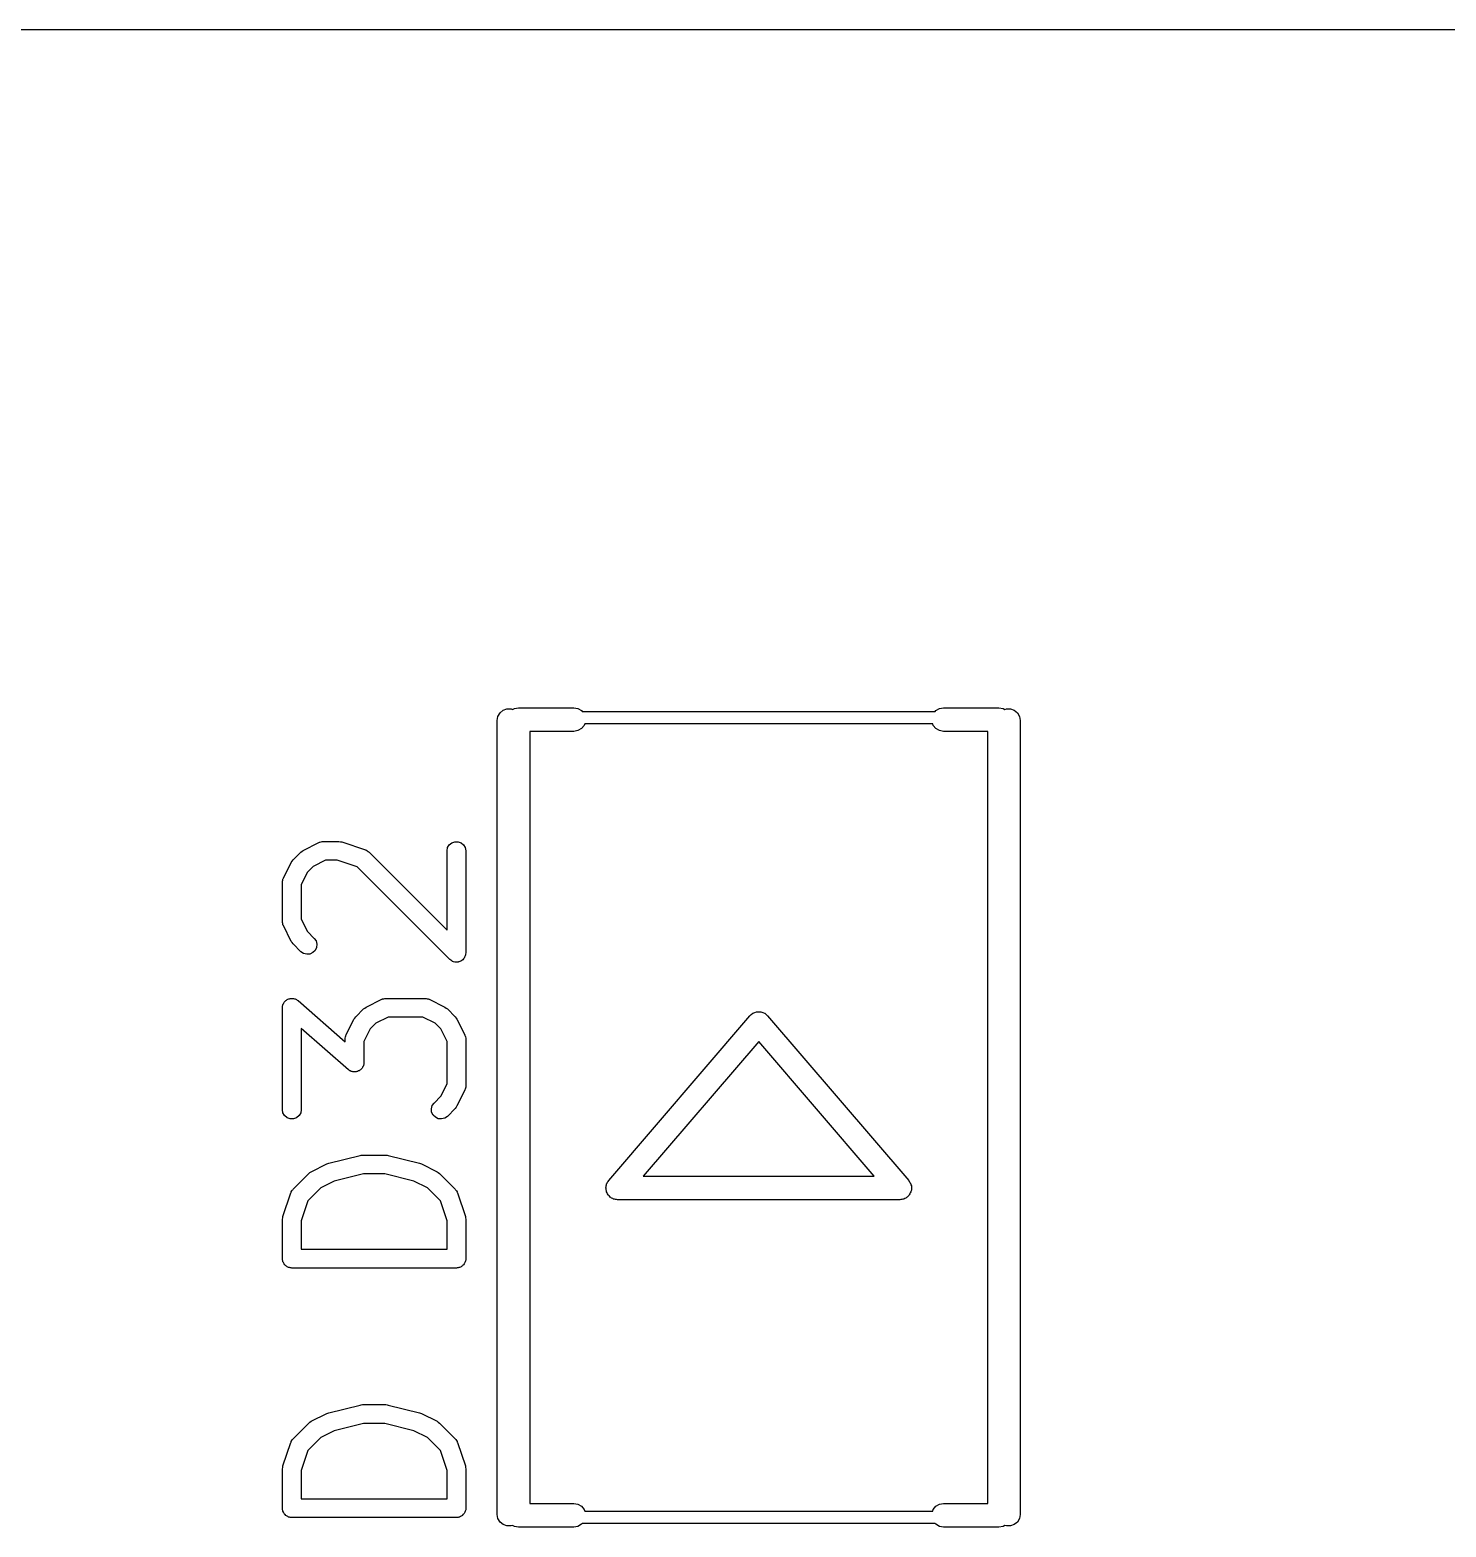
# Model space of a CAD drawing. Extents: x 0 to 102, y -163 to 0.
# Drawn here: x 75.06 to 82.71, y -158.21 to -150.13 of the extents above; entities that cross this region are included whole.
import ezdxf

# ---------------------------------------------------------------- set-up
doc = ezdxf.new("R2010")
doc.units = 0
doc.header["$MEASUREMENT"] = 0
doc.layers.add('BLACK', color=7, linetype='CONTINUOUS')

msp = doc.modelspace()

# ---------------------------------------------------------------- linework, layer by layer
at = {"layer": 'Black'}
for p, q in [((85.9474, -150.127), (75, -150.127)), ((77.5878, -153.856), (77.5916, -153.835)), ((77.5878, -158.144), (77.5878, -153.856)), ((77.5916, -153.835), (77.6026, -153.815)), ((77.6026, -153.815), (77.6195, -153.801)), ((77.6195, -153.801), (77.6402, -153.794)), ((77.6402, -153.794), (77.6623, -153.794)), ((77.6623, -153.794), (77.671, -153.797)), ((77.671, -153.797), (77.6803, -153.791)), ((77.6803, -153.791), (77.7021, -153.788)), ((77.7021, -153.788), (78.0018, -153.788)), ((78.0018, -153.788), (78.0235, -153.791)), ((78.0235, -153.791), (78.0426, -153.803)), ((78.0426, -153.803), (78.0472, -153.808)), ((78.0472, -153.808), (79.9528, -153.808)), ((79.9528, -153.808), (79.9574, -153.803)), ((79.9574, -153.803), (79.9765, -153.791)), ((79.9765, -153.791), (79.9982, -153.788)), ((79.9982, -153.788), (80.2979, -153.788)), ((80.2979, -153.788), (80.3197, -153.791)), ((80.3197, -153.791), (80.329, -153.797)), ((80.329, -153.797), (80.3377, -153.794)), ((80.3377, -153.794), (80.3598, -153.794)), ((80.3598, -153.794), (80.3805, -153.801)), ((80.3805, -153.801), (80.3974, -153.815)), ((80.3974, -153.815), (80.4084, -153.835)), ((80.4084, -153.835), (80.4122, -153.856)), ((80.4122, -153.856), (80.4122, -158.144)), ((78.0018, -153.915), (77.763, -153.915)), ((77.763, -153.915), (77.763, -158.085)), ((78.0235, -153.911), (78.0018, -153.915)), ((78.0426, -153.9), (78.0235, -153.911)), ((78.0568, -153.883), (78.0426, -153.9)), ((78.06, -153.874), (78.0568, -153.883)), ((79.94, -153.874), (78.06, -153.874)), ((79.9432, -153.883), (79.94, -153.874)), ((79.9574, -153.9), (79.9432, -153.883)), ((79.9765, -153.911), (79.9574, -153.9)), ((79.9982, -153.915), (79.9765, -153.911)), ((80.237, -153.915), (79.9982, -153.915)), ((80.237, -158.085), (80.237, -153.915)), ((76.4846, -154.609), (76.5269, -154.567)), ((76.5269, -154.567), (76.5336, -154.562)), ((76.5336, -154.562), (76.5401, -154.558)), ((76.5401, -154.558), (76.6248, -154.515)), ((76.6248, -154.515), (76.6276, -154.514)), ((76.6276, -154.514), (76.6301, -154.513)), ((76.6301, -154.513), (76.636, -154.512)), ((76.636, -154.512), (76.6417, -154.51)), ((76.6417, -154.51), (76.6446, -154.51)), ((76.6446, -154.51), (76.6475, -154.51)), ((76.6475, -154.51), (76.7322, -154.51)), ((76.7322, -154.51), (76.7402, -154.511)), ((76.7402, -154.511), (76.7482, -154.512)), ((76.7482, -154.512), (76.8752, -154.555)), ((76.8752, -154.555), (76.8778, -154.556)), ((76.8778, -154.556), (76.8806, -154.557)), ((76.8806, -154.557), (76.8855, -154.56)), ((76.8855, -154.56), (76.8907, -154.563)), ((76.8907, -154.563), (76.8927, -154.565)), ((76.8927, -154.565), (76.8951, -154.567)), ((76.8951, -154.567), (77.3164, -154.988)), ((77.3164, -154.561), (77.3194, -154.543)), ((77.3164, -154.988), (77.3164, -154.561)), ((77.3194, -154.543), (77.3283, -154.528)), ((77.3283, -154.528), (77.3418, -154.517)), ((77.3418, -154.517), (77.3583, -154.511)), ((77.3583, -154.511), (77.376, -154.511)), ((77.376, -154.511), (77.3926, -154.517)), ((77.3926, -154.517), (77.4061, -154.528)), ((77.4061, -154.528), (77.4149, -154.543)), ((77.4149, -154.543), (77.418, -154.561)), ((77.418, -154.561), (77.418, -155.111)), ((76.4327, -154.707), (76.4751, -154.623)), ((76.4751, -154.623), (76.4799, -154.616)), ((76.4799, -154.616), (76.4846, -154.609)), ((76.5929, -154.645), (76.5623, -154.675)), ((76.6595, -154.611), (76.5929, -154.645)), ((76.7239, -154.611), (76.6595, -154.611)), ((76.8317, -154.647), (76.7239, -154.611)), ((77.3312, -155.147), (76.8317, -154.647)), ((76.4274, -154.73), (76.4279, -154.727)), ((76.4274, -154.942), (76.4274, -154.73)), ((76.4277, -154.724), (76.4294, -154.718)), ((76.4279, -154.727), (76.4277, -154.724)), ((76.4294, -154.718), (76.4304, -154.713)), ((76.4304, -154.713), (76.4319, -154.71)), ((76.4319, -154.71), (76.4327, -154.707)), ((76.5623, -154.675), (76.529, -154.742)), ((76.529, -154.742), (76.529, -154.93)), ((76.4279, -154.945), (76.4274, -154.942)), ((76.4277, -154.947), (76.4279, -154.945)), ((76.4294, -154.953), (76.4277, -154.947)), ((76.4304, -154.959), (76.4294, -154.953)), ((76.4319, -154.962), (76.4304, -154.959)), ((76.4327, -154.964), (76.4319, -154.962)), ((76.4751, -155.049), (76.4327, -154.964)), ((76.529, -154.93), (76.5623, -154.996)), ((76.4799, -155.056), (76.4751, -155.049)), ((76.4846, -155.062), (76.4799, -155.056)), ((76.5269, -155.105), (76.4846, -155.062)), ((76.5623, -154.996), (76.5988, -155.033)), ((76.5988, -155.033), (76.6089, -155.047)), ((76.6089, -155.047), (76.6134, -155.064)), ((76.6134, -155.064), (76.6119, -155.082)), ((76.5414, -155.115), (76.5269, -155.105)), ((76.5584, -155.119), (76.5414, -155.115)), ((76.576, -155.118), (76.5584, -155.119)), ((76.592, -155.11), (76.576, -155.118)), ((76.6044, -155.098), (76.592, -155.11)), ((76.6119, -155.082), (76.6044, -155.098)), ((77.3367, -155.151), (77.3312, -155.147)), ((77.3418, -155.155), (77.3367, -155.151)), ((77.401, -155.148), (77.3963, -155.153)), ((77.4061, -155.144), (77.401, -155.148)), ((77.4072, -155.142), (77.4061, -155.144)), ((77.4088, -155.14), (77.4072, -155.142)), ((77.4116, -155.134), (77.4088, -155.14)), ((77.4149, -155.128), (77.4116, -155.134)), ((77.4153, -155.126), (77.4149, -155.128)), ((77.4162, -155.124), (77.4153, -155.126)), ((77.4168, -155.118), (77.4162, -155.124)), ((77.418, -155.111), (77.4168, -155.118)), ((77.3439, -155.156), (77.3418, -155.155)), ((77.3457, -155.157), (77.3439, -155.156)), ((77.3521, -155.159), (77.3457, -155.157)), ((77.3583, -155.161), (77.3521, -155.159)), ((77.3606, -155.161), (77.3583, -155.161)), ((77.3627, -155.162), (77.3606, -155.161)), ((77.3694, -155.161), (77.3627, -155.162)), ((77.376, -155.161), (77.3694, -155.161)), ((77.3781, -155.16), (77.376, -155.161)), ((77.3803, -155.16), (77.3781, -155.16)), ((77.3863, -155.157), (77.3803, -155.16)), ((77.3926, -155.155), (77.3863, -155.157)), ((77.3943, -155.154), (77.3926, -155.155)), ((77.3963, -155.153), (77.3943, -155.154)), ((76.4297, -155.394), (76.4304, -155.39)), ((76.4304, -155.39), (76.4329, -155.386)), ((76.4329, -155.386), (76.4347, -155.381)), ((76.4347, -155.381), (76.4373, -155.378)), ((76.4373, -155.378), (76.4393, -155.375)), ((76.4393, -155.375), (76.4431, -155.371)), ((76.4431, -155.371), (76.4463, -155.368)), ((76.4463, -155.368), (76.4498, -155.366)), ((76.4498, -155.366), (76.4528, -155.363)), ((76.4528, -155.363), (76.4574, -155.362)), ((76.4574, -155.362), (76.4618, -155.359)), ((76.4618, -155.359), (76.4657, -155.359)), ((76.4657, -155.359), (76.4693, -155.357)), ((76.4693, -155.357), (76.4743, -155.357)), ((76.4743, -155.357), (76.4792, -155.357)), ((76.4792, -155.357), (76.4831, -155.357)), ((76.4831, -155.357), (76.487, -155.357)), ((76.487, -155.357), (76.4917, -155.359)), ((76.4917, -155.359), (76.4965, -155.36)), ((76.4965, -155.36), (76.4999, -155.362)), ((76.4999, -155.362), (76.5036, -155.363)), ((76.5036, -155.363), (76.5074, -155.367)), ((76.5074, -155.367), (76.5116, -155.369)), ((76.5116, -155.369), (76.766, -155.592)), ((76.8788, -155.404), (76.9634, -155.362)), ((76.9634, -155.362), (76.9663, -155.361)), ((76.9663, -155.361), (76.9688, -155.36)), ((76.9688, -155.36), (76.9747, -155.359)), ((76.9747, -155.359), (76.9804, -155.357)), ((76.9804, -155.357), (76.9833, -155.357)), ((76.9833, -155.357), (76.9862, -155.357)), ((76.9862, -155.357), (77.1978, -155.357)), ((77.1978, -155.357), (77.2007, -155.357)), ((77.2007, -155.357), (77.2036, -155.357)), ((77.2036, -155.357), (77.2093, -155.359)), ((77.2093, -155.359), (77.2152, -155.36)), ((77.2152, -155.36), (77.2177, -155.361)), ((77.2177, -155.361), (77.2206, -155.362)), ((77.2206, -155.362), (77.3052, -155.404)), ((76.4274, -155.407), (76.4282, -155.402)), ((76.4274, -155.958), (76.4274, -155.407)), ((76.4282, -155.402), (76.4283, -155.397)), ((76.4283, -155.397), (76.4297, -155.394)), ((76.7714, -155.554), (76.8137, -155.469)), ((76.8137, -155.469), (76.8186, -155.463)), ((76.8186, -155.463), (76.8232, -155.456)), ((76.8232, -155.456), (76.8656, -155.414)), ((76.8656, -155.414), (76.8722, -155.409)), ((76.8722, -155.409), (76.8788, -155.404)), ((76.9982, -155.458), (76.9316, -155.491)), ((77.1858, -155.458), (76.9982, -155.458)), ((77.2524, -155.491), (77.1858, -155.458)), ((77.3052, -155.404), (77.3118, -155.409)), ((77.3118, -155.409), (77.3184, -155.414)), ((77.3184, -155.414), (77.3608, -155.456)), ((77.3608, -155.456), (77.3654, -155.463)), ((77.3654, -155.463), (77.3703, -155.469)), ((77.3703, -155.469), (77.4126, -155.554)), ((78.1898, -156.34), (78.9518, -155.451)), ((78.9518, -155.451), (78.9598, -155.444)), ((78.9598, -155.444), (78.9677, -155.437)), ((78.9677, -155.437), (78.9683, -155.437)), ((78.9683, -155.437), (78.9688, -155.437)), ((78.9688, -155.437), (78.9786, -155.433)), ((78.9786, -155.433), (78.9883, -155.43)), ((78.9883, -155.43), (78.989, -155.43)), ((78.989, -155.43), (78.9896, -155.429)), ((78.9896, -155.429), (79, -155.429)), ((79, -155.429), (79.0104, -155.429)), ((79.0104, -155.429), (79.011, -155.43)), ((79.011, -155.43), (79.0117, -155.43)), ((79.0117, -155.43), (79.0214, -155.433)), ((79.0214, -155.433), (79.0312, -155.437)), ((79.0312, -155.437), (79.0317, -155.437)), ((79.0317, -155.437), (79.0323, -155.437)), ((79.0323, -155.437), (79.0402, -155.444)), ((79.0402, -155.444), (79.0482, -155.451)), ((79.0482, -155.451), (79.8102, -156.34)), ((76.7834, -155.742), (76.529, -155.519)), ((76.529, -155.519), (76.529, -155.958)), ((76.7706, -155.557), (76.7714, -155.554)), ((76.9009, -155.522), (76.8676, -155.589)), ((76.9316, -155.491), (76.9009, -155.522)), ((77.2831, -155.522), (77.2524, -155.491)), ((77.3164, -155.589), (77.2831, -155.522)), ((77.4126, -155.554), (77.4134, -155.557)), ((76.766, -155.577), (76.7665, -155.574)), ((76.766, -155.592), (76.766, -155.577)), ((76.7664, -155.571), (76.7681, -155.565)), ((76.7665, -155.574), (76.7664, -155.571)), ((76.7681, -155.565), (76.7691, -155.559)), ((76.7691, -155.559), (76.7706, -155.557)), ((76.8676, -155.589), (76.8676, -155.704)), ((77.3164, -155.819), (77.3164, -155.589)), ((77.4134, -155.557), (77.4149, -155.559)), ((77.4149, -155.559), (77.4159, -155.565)), ((77.4159, -155.565), (77.4176, -155.571)), ((77.4176, -155.571), (77.4175, -155.574)), ((77.4175, -155.574), (77.418, -155.577)), ((77.418, -155.577), (77.418, -155.831)), ((79, -155.59), (78.3761, -156.317)), ((79.6239, -156.317), (79, -155.59)), ((76.8653, -155.717), (76.8646, -155.721)), ((76.8667, -155.714), (76.8653, -155.717)), ((76.8668, -155.709), (76.8667, -155.714)), ((76.8676, -155.704), (76.8668, -155.709)), ((76.7876, -155.744), (76.7834, -155.742)), ((76.7914, -155.748), (76.7876, -155.744)), ((76.7951, -155.749), (76.7914, -155.748)), ((76.7985, -155.751), (76.7951, -155.749)), ((76.8033, -155.752), (76.7985, -155.751)), ((76.808, -155.754), (76.8033, -155.752)), ((76.8119, -155.754), (76.808, -155.754)), ((76.8158, -155.754), (76.8119, -155.754)), ((76.8207, -155.754), (76.8158, -155.754)), ((76.8257, -155.754), (76.8207, -155.754)), ((76.8293, -155.752), (76.8257, -155.754)), ((76.8332, -155.752), (76.8293, -155.752)), ((76.8376, -155.749), (76.8332, -155.752)), ((76.8422, -155.748), (76.8376, -155.749)), ((76.8452, -155.745), (76.8422, -155.748)), ((76.8487, -155.743), (76.8452, -155.745)), ((76.8519, -155.74), (76.8487, -155.743)), ((76.8557, -155.736), (76.8519, -155.74)), ((76.8577, -155.733), (76.8557, -155.736)), ((76.8603, -155.73), (76.8577, -155.733)), ((76.8621, -155.725), (76.8603, -155.73)), ((76.8646, -155.721), (76.8621, -155.725)), ((77.2831, -155.885), (77.3164, -155.819)), ((77.4126, -155.853), (77.3703, -155.938)), ((77.4134, -155.851), (77.4126, -155.853)), ((77.4149, -155.848), (77.4134, -155.851)), ((77.4159, -155.842), (77.4149, -155.848)), ((77.4176, -155.836), (77.4159, -155.842)), ((77.418, -155.831), (77.4175, -155.834)), ((77.4175, -155.834), (77.4176, -155.836)), ((76.4304, -155.975), (76.4274, -155.958)), ((76.529, -155.958), (76.5259, -155.975)), ((77.2319, -155.953), (77.2365, -155.936)), ((77.2334, -155.971), (77.2319, -155.953)), ((77.2365, -155.936), (77.2466, -155.922)), ((77.2466, -155.922), (77.2831, -155.885)), ((77.3608, -155.951), (77.3184, -155.994)), ((77.3654, -155.945), (77.3608, -155.951)), ((77.3703, -155.938), (77.3654, -155.945)), ((76.4393, -155.99), (76.4304, -155.975)), ((76.4528, -156.002), (76.4393, -155.99)), ((76.4693, -156.008), (76.4528, -156.002)), ((76.487, -156.008), (76.4693, -156.008)), ((76.5036, -156.002), (76.487, -156.008)), ((76.5171, -155.99), (76.5036, -156.002)), ((76.5259, -155.975), (76.5171, -155.99)), ((77.2409, -155.987), (77.2334, -155.971)), ((77.2534, -155.999), (77.2409, -155.987)), ((77.2694, -156.007), (77.2534, -155.999)), ((77.2869, -156.008), (77.2694, -156.007)), ((77.304, -156.004), (77.2869, -156.008)), ((77.3184, -155.994), (77.304, -156.004)), ((76.5824, -156.293), (76.6671, -156.251)), ((76.6671, -156.251), (76.6724, -156.249)), ((76.6724, -156.249), (76.6775, -156.247)), ((76.6775, -156.247), (76.8468, -156.205)), ((76.8468, -156.205), (76.853, -156.204)), ((76.853, -156.204), (76.8592, -156.203)), ((76.8592, -156.203), (76.9862, -156.203)), ((76.9862, -156.203), (76.9923, -156.204)), ((76.9923, -156.204), (76.9985, -156.205)), ((76.9985, -156.205), (77.1678, -156.247)), ((77.1678, -156.247), (77.1729, -156.249)), ((77.1729, -156.249), (77.1782, -156.251)), ((77.1782, -156.251), (77.2629, -156.293)), ((76.4846, -156.387), (76.5692, -156.303)), ((76.5692, -156.303), (76.5759, -156.298)), ((76.5759, -156.298), (76.5824, -156.293)), ((76.7076, -156.344), (76.6353, -156.38)), ((76.8654, -156.305), (76.7076, -156.344)), ((76.9799, -156.305), (76.8654, -156.305)), ((77.1378, -156.344), (76.9799, -156.305)), ((77.2101, -156.38), (77.1378, -156.344)), ((77.2629, -156.293), (77.2694, -156.298)), ((77.2694, -156.298), (77.2761, -156.303)), ((77.2761, -156.303), (77.3608, -156.387)), ((78.1775, -156.364), (78.1786, -156.359)), ((78.1786, -156.359), (78.1812, -156.354)), ((78.1812, -156.354), (78.183, -156.349)), ((78.183, -156.349), (78.1868, -156.345)), ((78.1868, -156.345), (78.1898, -156.34)), ((78.3761, -156.317), (79.6239, -156.317)), ((79.8102, -156.34), (79.8132, -156.345)), ((79.8132, -156.345), (79.817, -156.349)), ((79.817, -156.349), (79.8188, -156.354)), ((79.8188, -156.354), (79.8214, -156.359)), ((79.8214, -156.359), (79.8225, -156.364)), ((76.43, -156.534), (76.4723, -156.407)), ((76.4723, -156.407), (76.4737, -156.405)), ((76.4737, -156.405), (76.4745, -156.402)), ((76.4745, -156.402), (76.4779, -156.397)), ((76.4779, -156.397), (76.4807, -156.392)), ((76.4807, -156.392), (76.4829, -156.39)), ((76.4829, -156.39), (76.4846, -156.387)), ((76.6353, -156.38), (76.5649, -156.451)), ((77.2804, -156.451), (77.2101, -156.38)), ((77.3608, -156.387), (77.3624, -156.39)), ((77.3624, -156.39), (77.3646, -156.392)), ((77.3646, -156.392), (77.3675, -156.397)), ((77.3675, -156.397), (77.3709, -156.402)), ((77.3709, -156.402), (77.3716, -156.405)), ((77.3716, -156.405), (77.373, -156.407)), ((77.373, -156.407), (77.4154, -156.534)), ((78.1745, -156.38), (78.1755, -156.375)), ((78.1755, -156.386), (78.1745, -156.38)), ((78.1755, -156.37), (78.1775, -156.364)), ((78.1755, -156.375), (78.1755, -156.37)), ((78.1755, -156.392), (78.1755, -156.386)), ((78.1773, -156.397), (78.1755, -156.392)), ((78.1781, -156.402), (78.1773, -156.397)), ((78.181, -156.407), (78.1781, -156.402)), ((78.183, -156.413), (78.181, -156.407)), ((78.1864, -156.417), (78.183, -156.413)), ((78.1889, -156.421), (78.1864, -156.417)), ((78.1934, -156.425), (78.1889, -156.421)), ((78.1972, -156.43), (78.1934, -156.425)), ((78.2017, -156.432), (78.1972, -156.43)), ((78.2057, -156.436), (78.2017, -156.432)), ((78.2112, -156.438), (78.2057, -156.436)), ((78.2163, -156.441), (78.2112, -156.438)), ((78.2214, -156.442), (78.2163, -156.441)), ((78.2263, -156.443), (78.2214, -156.442)), ((78.2322, -156.443), (78.2263, -156.443)), ((78.238, -156.445), (78.2322, -156.443)), ((79.7678, -156.443), (79.762, -156.445)), ((79.7737, -156.443), (79.7678, -156.443)), ((79.7786, -156.442), (79.7737, -156.443)), ((79.7837, -156.441), (79.7786, -156.442)), ((79.7888, -156.438), (79.7837, -156.441)), ((79.7943, -156.436), (79.7888, -156.438)), ((79.7983, -156.432), (79.7943, -156.436)), ((79.8028, -156.43), (79.7983, -156.432)), ((79.8066, -156.425), (79.8028, -156.43)), ((79.8111, -156.421), (79.8066, -156.425)), ((79.8136, -156.417), (79.8111, -156.421)), ((79.817, -156.413), (79.8136, -156.417)), ((79.819, -156.407), (79.817, -156.413)), ((79.8219, -156.402), (79.819, -156.407)), ((79.8227, -156.397), (79.8219, -156.402)), ((79.8225, -156.364), (79.8245, -156.37)), ((79.8245, -156.392), (79.8227, -156.397)), ((79.8245, -156.37), (79.8245, -156.375)), ((79.8245, -156.375), (79.8255, -156.38)), ((79.8255, -156.38), (79.8245, -156.386)), ((79.8245, -156.386), (79.8245, -156.392)), ((76.5649, -156.451), (76.529, -156.559)), ((77.3164, -156.559), (77.2804, -156.451)), ((79.762, -156.445), (78.238, -156.445)), ((76.4274, -156.55), (76.4288, -156.542)), ((76.4274, -156.762), (76.4274, -156.55)), ((76.4288, -156.542), (76.43, -156.534)), ((76.529, -156.559), (76.529, -156.711)), ((77.3164, -156.711), (77.3164, -156.559)), ((77.4154, -156.534), (77.4166, -156.542)), ((77.4166, -156.542), (77.418, -156.55)), ((77.418, -156.55), (77.418, -156.762)), ((76.4281, -156.766), (76.4274, -156.762)), ((76.4281, -156.771), (76.4281, -156.766)), ((76.529, -156.711), (77.3164, -156.711)), ((77.418, -156.762), (77.4172, -156.766)), ((77.4172, -156.766), (77.4172, -156.771)), ((76.4297, -156.775), (76.4281, -156.771)), ((76.4304, -156.779), (76.4297, -156.775)), ((76.4327, -156.783), (76.4304, -156.779)), ((76.4342, -156.787), (76.4327, -156.783)), ((76.437, -156.791), (76.4342, -156.787)), ((76.4393, -156.795), (76.437, -156.791)), ((76.4427, -156.798), (76.4393, -156.795)), ((76.4455, -156.801), (76.4427, -156.798)), ((76.4494, -156.803), (76.4455, -156.801)), ((76.4528, -156.806), (76.4494, -156.803)), ((76.4569, -156.808), (76.4528, -156.806)), ((76.4608, -156.81), (76.4569, -156.808)), ((76.4652, -156.811), (76.4608, -156.81)), ((76.4693, -156.812), (76.4652, -156.811)), ((76.4738, -156.812), (76.4693, -156.812)), ((76.4782, -156.813), (76.4738, -156.812)), ((77.3672, -156.813), (76.4782, -156.813)), ((77.3715, -156.812), (77.3672, -156.813)), ((77.376, -156.812), (77.3715, -156.812)), ((77.3802, -156.811), (77.376, -156.812)), ((77.3845, -156.81), (77.3802, -156.811)), ((77.3884, -156.808), (77.3845, -156.81)), ((77.3926, -156.806), (77.3884, -156.808)), ((77.396, -156.803), (77.3926, -156.806)), ((77.3998, -156.801), (77.396, -156.803)), ((77.4027, -156.798), (77.3998, -156.801)), ((77.4061, -156.795), (77.4027, -156.798)), ((77.4083, -156.791), (77.4061, -156.795)), ((77.4112, -156.787), (77.4083, -156.791)), ((77.4127, -156.783), (77.4112, -156.787)), ((77.4149, -156.779), (77.4127, -156.783)), ((77.4157, -156.775), (77.4149, -156.779)), ((77.4172, -156.771), (77.4157, -156.775)), ((76.6775, -157.595), (76.8468, -157.553)), ((76.8468, -157.553), (76.853, -157.552)), ((76.853, -157.552), (76.8592, -157.551)), ((76.8592, -157.551), (76.9862, -157.551)), ((76.9862, -157.551), (76.9923, -157.552)), ((76.9923, -157.552), (76.9985, -157.553)), ((76.9985, -157.553), (77.1678, -157.595)), ((76.4846, -157.735), (76.5692, -157.651)), ((76.5692, -157.651), (76.5759, -157.646)), ((76.5759, -157.646), (76.5824, -157.641)), ((76.5824, -157.641), (76.6671, -157.599)), ((76.6671, -157.599), (76.6724, -157.597)), ((76.6724, -157.597), (76.6775, -157.595)), ((76.8654, -157.653), (76.7076, -157.692)), ((76.9799, -157.653), (76.8654, -157.653)), ((77.1378, -157.692), (76.9799, -157.653)), ((77.1678, -157.595), (77.1729, -157.597)), ((77.1729, -157.597), (77.1782, -157.599)), ((77.1782, -157.599), (77.2629, -157.641)), ((77.2629, -157.641), (77.2694, -157.646)), ((77.2694, -157.646), (77.2761, -157.651)), ((77.2761, -157.651), (77.3608, -157.735)), ((76.4807, -157.74), (76.4829, -157.738)), ((76.4829, -157.738), (76.4846, -157.735)), ((76.6353, -157.728), (76.5649, -157.799)), ((76.7076, -157.692), (76.6353, -157.728)), ((77.2101, -157.728), (77.1378, -157.692)), ((77.2804, -157.799), (77.2101, -157.728)), ((77.3608, -157.735), (77.3624, -157.738)), ((77.3624, -157.738), (77.3646, -157.74)), ((76.43, -157.882), (76.4723, -157.755)), ((76.4723, -157.755), (76.4737, -157.753)), ((76.4737, -157.753), (76.4745, -157.75)), ((76.4745, -157.75), (76.4779, -157.745)), ((76.4779, -157.745), (76.4807, -157.74)), ((76.5649, -157.799), (76.529, -157.906)), ((77.3164, -157.906), (77.2804, -157.799)), ((77.3646, -157.74), (77.3675, -157.745)), ((77.3675, -157.745), (77.3709, -157.75)), ((77.3709, -157.75), (77.3716, -157.753)), ((77.3716, -157.753), (77.373, -157.755)), ((77.373, -157.755), (77.4154, -157.882)), ((76.4274, -157.898), (76.4288, -157.89)), ((76.4274, -158.11), (76.4274, -157.898)), ((76.4288, -157.89), (76.43, -157.882)), ((77.4154, -157.882), (77.4166, -157.89)), ((77.4166, -157.89), (77.418, -157.898)), ((77.418, -157.898), (77.418, -158.11)), ((76.529, -157.906), (76.529, -158.059)), ((77.3164, -158.059), (77.3164, -157.906)), ((76.529, -158.059), (77.3164, -158.059)), ((76.4281, -158.114), (76.4274, -158.11)), ((76.4281, -158.119), (76.4281, -158.114)), ((76.4297, -158.123), (76.4281, -158.119)), ((76.4304, -158.127), (76.4297, -158.123)), ((76.4327, -158.131), (76.4304, -158.127)), ((76.4342, -158.135), (76.4327, -158.131)), ((76.437, -158.139), (76.4342, -158.135)), ((76.4393, -158.142), (76.437, -158.139)), ((76.4427, -158.145), (76.4393, -158.142)), ((77.4061, -158.142), (77.4027, -158.145)), ((77.4083, -158.139), (77.4061, -158.142)), ((77.4112, -158.135), (77.4083, -158.139)), ((77.4127, -158.131), (77.4112, -158.135)), ((77.4149, -158.127), (77.4127, -158.131)), ((77.4157, -158.123), (77.4149, -158.127)), ((77.4172, -158.119), (77.4157, -158.123)), ((77.418, -158.11), (77.4172, -158.114)), ((77.4172, -158.114), (77.4172, -158.119)), ((77.763, -158.085), (78.0018, -158.085)), ((78.0018, -158.085), (78.0235, -158.089)), ((78.0235, -158.089), (78.0426, -158.1)), ((78.0426, -158.1), (78.0568, -158.117)), ((78.0568, -158.117), (78.06, -158.126)), ((78.06, -158.126), (79.94, -158.126)), ((79.94, -158.126), (79.9432, -158.117)), ((79.9432, -158.117), (79.9574, -158.1)), ((79.9574, -158.1), (79.9765, -158.089)), ((79.9765, -158.089), (79.9982, -158.085)), ((79.9982, -158.085), (80.237, -158.085)), ((76.4455, -158.149), (76.4427, -158.145)), ((76.4494, -158.151), (76.4455, -158.149)), ((76.4528, -158.154), (76.4494, -158.151)), ((76.4569, -158.155), (76.4528, -158.154)), ((76.4608, -158.158), (76.4569, -158.155)), ((76.4652, -158.158), (76.4608, -158.158)), ((76.4693, -158.16), (76.4652, -158.158)), ((76.4738, -158.16), (76.4693, -158.16)), ((76.4782, -158.161), (76.4738, -158.16)), ((77.3672, -158.161), (76.4782, -158.161)), ((77.3715, -158.16), (77.3672, -158.161)), ((77.376, -158.16), (77.3715, -158.16)), ((77.3802, -158.158), (77.376, -158.16)), ((77.3845, -158.158), (77.3802, -158.158)), ((77.3884, -158.155), (77.3845, -158.158)), ((77.3926, -158.154), (77.3884, -158.155)), ((77.396, -158.151), (77.3926, -158.154)), ((77.3998, -158.149), (77.396, -158.151)), ((77.4027, -158.145), (77.3998, -158.149)), ((77.5916, -158.165), (77.5878, -158.144)), ((77.6026, -158.185), (77.5916, -158.165)), ((77.6195, -158.199), (77.6026, -158.185)), ((77.6402, -158.206), (77.6195, -158.199)), ((77.6623, -158.206), (77.6402, -158.206)), ((77.671, -158.203), (77.6623, -158.206)), ((77.6803, -158.209), (77.671, -158.203)), ((77.7021, -158.212), (77.6803, -158.209)), ((78.0018, -158.212), (77.7021, -158.212)), ((78.0235, -158.209), (78.0018, -158.212)), ((78.0426, -158.197), (78.0235, -158.209)), ((78.0472, -158.192), (78.0426, -158.197)), ((79.9528, -158.192), (78.0472, -158.192)), ((79.9574, -158.197), (79.9528, -158.192)), ((79.9765, -158.209), (79.9574, -158.197)), ((79.9982, -158.212), (79.9765, -158.209)), ((80.2979, -158.212), (79.9982, -158.212)), ((80.3197, -158.209), (80.2979, -158.212)), ((80.329, -158.203), (80.3197, -158.209)), ((80.3377, -158.206), (80.329, -158.203)), ((80.3598, -158.206), (80.3377, -158.206)), ((80.3805, -158.199), (80.3598, -158.206)), ((80.3974, -158.185), (80.3805, -158.199)), ((80.4084, -158.165), (80.3974, -158.185)), ((80.4122, -158.144), (80.4084, -158.165))]:
    msp.add_line(p, q, dxfattribs=at)

doc.saveas('drawing.dxf')
